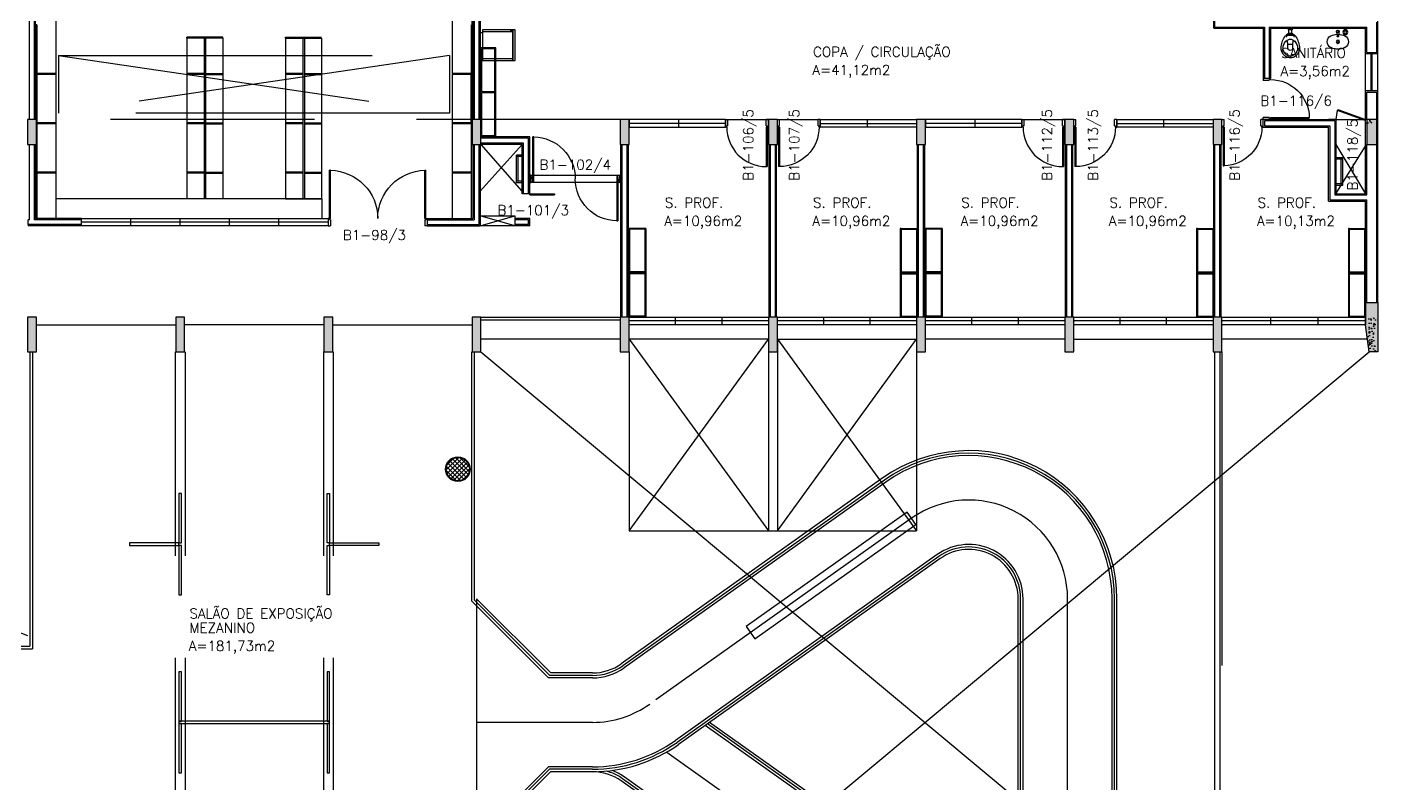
# Model space of a CAD drawing. Header units: inches. Extents: x -15 to 119, y -6 to 56.
# Drawn here: x 90.3 to 117.65, y 23.73 to 39.05 of the extents above; entities that cross this region are included whole.
import ezdxf

# ---------------------------------------------------------------- set-up
doc = ezdxf.new("R2010")
doc.units = ezdxf.units.IN
doc.header["$MEASUREMENT"] = 0
doc.header["$PDMODE"] = 1
doc.linetypes.add('HIDDEN', pattern=[9.525, 6.35, -3.175])
doc.layers.get('0').update_dxf_attribs({"linetype": 'CONTINUOUS'})
for name, color, linetype in [('ar-alv', 2, 'CONTINUOUS'), ('ar-armario180', 1, 'CONTINUOUS'), ('ar-armarioproj', 1, 'HIDDEN'), ('ar-ci', 1, 'CONTINUOUS'), ('ar-copa', 1, 'CONTINUOUS'), ('ar-corrimao', 2, 'CONTINUOUS'), ('ar-div', 2, 'CONTINUOUS'), ('ar-esc', 2, 'CONTINUOUS'), ('ar-esq', 2, 'CONTINUOUS'), ('ar-estc', 3, 'CONTINUOUS'), ('ar-porta', 1, 'CONTINUOUS'), ('ar-proj', 1, 'HIDDEN'), ('ar-reboco', 2, 'CONTINUOUS'), ('ar-xis', 1, 'CONTINUOUS'), ('armario piso-teto', 2, 'CONTINUOUS'), ('cal', 1, 'CONTINUOUS'), ('cong', 7, 'CONTINUOUS'), ('corrimao', 2, 'CONTINUOUS'), ('COZ1', 1, 'CONTINUOUS'), ('COZ2', 1, 'CONTINUOUS'), ('DET-PIVO', 2, 'CONTINUOUS'), ('ENDEREÇO', 2, 'CONTINUOUS'), ('esq-01', 3, 'CONTINUOUS'), ('esq-02', 2, 'CONTINUOUS'), ('estc-01', 3, 'CONTINUOUS'), ('h-estc', 8, 'CONTINUOUS'), ('lixeira', 1, 'CONTINUOUS'), ('proj', 1, 'HIDDEN'), ('PROJ-MARCO', 1, 'HIDDEN'), ('ptm', 2, 'CONTINUOUS'), ('ptm1', 1, 'CONTINUOUS'), ('shaft1', 2, 'CONTINUOUS'), ('shaft2', 1, 'CONTINUOUS'), ('WC1', 1, 'CONTINUOUS'), ('WC2', 1, 'CONTINUOUS'), ('WC3', 1, 'CONTINUOUS')]:
    doc.layers.add(name, color=color, linetype=linetype)
doc.styles.add('UNB-100', font='simplex.shx', dxfattribs={"height": 0.2})

# ---------------------------------------------------------------- blocks, each defined once
blk = doc.blocks.new('plr01-01p')
at = {"layer": 'h-estc'}
blk.add_hatch(color=256, dxfattribs=at).paths.add_polyline_path([(0.09, 0.075), (-0.09, 0.075), (-0.09, -0.625), (0.09, -0.625)])
at = {"layer": 'cong'}
blk.add_point((0, 0), dxfattribs=at)
at = {"layer": 'estc-01'}
blk.add_lwpolyline([(-0.09, 0.075), (-0.09, -0.625), (0.09, -0.625), (0.09, 0.075)], close=True, dxfattribs=at)
blk = doc.blocks.new('esq15-01p')
at = {"layer": 'cong'}
blk.add_point((0, 0), dxfattribs=at)
at = {"layer": 'esq-01', "color": 1}
for p, q in [((2.91, 0), (0.09, 0)), ((1.03, -0.075), (1.03, 0.075)), ((1.97, -0.075), (1.97, 0.075))]:
    blk.add_line(p, q, dxfattribs=at)
at = {"layer": 'esq-02'}
blk.add_lwpolyline([(2.91, -0.075), (0.09, -0.075), (0.09, 0.075), (2.91, 0.075)], close=True, dxfattribs=at)
blk = doc.blocks.new('plr02-01p')
at = {"layer": 'h-estc'}
blk.add_hatch(color=256, dxfattribs=at).paths.add_polyline_path([(0.09, 0.075), (-0.09, 0.075), (-0.09, -0.425), (0.09, -0.425)])
at = {"layer": 'estc-01'}
blk.add_lwpolyline([(-0.09, 0.075), (-0.09, -0.425), (0.09, -0.425), (0.09, 0.075)], close=True, dxfattribs=at)
blk = doc.blocks.new('pm-80-01p')
at = {"layer": 'cong'}
blk.add_point((0, 0), dxfattribs=at)
at = {"layer": 'ptm'}
for p, q in [((0.105, 0.075), (0.105, 0.875)), ((0.125, 0.875), (0.105, 0.875)), ((0.125, 0.075), (0.125, 0.875)), ((0.105, 0.075), (0.08, 0.075)), ((0.08, 0.075), (0.08, -0.075)), ((0.125, 0.075), (0.105, 0.075)), ((0.105, 0.075), (0.105, 0.05)), ((0.125, 0.05), (0.105, 0.05)), ((0.125, 0.05), (0.125, -0.075)), ((0.905, 0.05), (0.905, -0.075)), ((0.905, 0.05), (0.925, 0.05)), ((0.925, 0.075), (0.95, 0.075)), ((0.925, 0.075), (0.925, 0.05)), ((0.95, 0.075), (0.95, -0.075)), ((0.08, -0.075), (0.125, -0.075)), ((0.95, -0.075), (0.905, -0.075))]:
    blk.add_line(p, q, dxfattribs=at)
at = {"layer": 'ptm', "color": 1}
blk.add_arc((0.125, 0.075), 0.8, 360, 90, dxfattribs=at)
blk = doc.blocks.new('esq17-01p')
at = {"layer": 'cong'}
blk.add_point((-0.015, 0), dxfattribs=at)
at = {"layer": 'esq-01', "color": 1}
for p, q in [((2.025, 0), (0.075, 0)), ((1.075, 0.075), (1.075, -0.075))]:
    blk.add_line(p, q, dxfattribs=at)
at = {"layer": 'esq-01'}
blk.add_line((2.025, 0.075), (2.025, -0.075), dxfattribs=at)
at = {"layer": 'esq-02'}
blk.add_lwpolyline([(2.025, 0.075), (0.075, 0.075), (0.075, -0.075), (2.025, -0.075)], close=True, dxfattribs=at)
at = {"rotation": 180}
blk.add_blockref('pm-80-01p', (2.975, 0), dxfattribs=at)
blk = doc.blocks.new('plr01-03p')
at = {"layer": 'h-estc'}
blk.add_hatch(color=256, dxfattribs=at).paths.add_polyline_path([(-0.125, -0.475), (-0.125, -0.925), (0.125, -0.925), (0.125, 0.075), (-0.055, 0.075)])
h = blk.add_hatch(dxfattribs=at)
h.set_pattern_fill('AR-CONC', color=256, scale=0.001, style=0)
h.set_pattern_definition([(50, (0, 0), (0.182185, -0.01594), [0.01905, -0.20955]), (355, (0, 0), (-0.035243, 0.191057), [0.01524, -0.16764]), (100.45, (0.01518, -0.00133), (0.146943, 0.175117), [0.01619, -0.17809]), (46.184, (0, 0.0508), (0.27108, -0.04204), [0.028575, -0.314325]), (96.636, (0.0226, 0.0473), (0.2374, 0.24743), [0.024285, -0.267135]), (351.184, (0, 0.0508), (0.2374, 0.24743), [0.02286, -0.25146]), (21, (0.0254, 0.0381), (0.151615, -0.102266), [0.01905, -0.20955]), (326, (0.0254, 0.0381), (0.0618, 0.18419), [0.01524, -0.16764]), (71.45, (0.03803, 0.02958), (0.213416, 0.081923), [0.01619, -0.17809]), (37.5, (0, 0), (0.0030886, 0.084555), [0, -0.165608, 0, -0.17018, 0, -0.168275]), (7.5, (0, 0), (0.06682, 0.10018), [0, -0.097028, 0, -0.161798, 0, -0.064135]), (327.5, (-0.05664, 0), (0.1355906, -0.005729), [0, -0.0635, 0, -0.19812, 0, -0.26289]), (317.5, (-0.08204, 0), (0.14813, 0.025426), [0, -0.08255, 0, -0.131572, 0, -0.18669])])
h.paths.add_polyline_path([(0.075, 0), (-0.075, 0), (-0.075, -0.625), (0.075, -0.625)])
h.paths.add_polyline_path([(0.075, 0.075), (-0.075, 0.075), (-0.075, 0), (0.075, 0)])
at = {"layer": 'cong'}
blk.add_point((0, -0.55), dxfattribs=at)
blk.add_point((0, -0.55), dxfattribs=at)
at = {"layer": 'estc-01'}
blk.add_lwpolyline([(-0.125, -0.475), (-0.125, -0.925), (0.125, -0.925), (0.125, 0.075), (-0.055, 0.075), (-0.125, -0.475)], close=True, dxfattribs=at)
blk = doc.blocks.new('esq01b-01p')
at = {"layer": 'cong'}
blk.add_point((0, 0), dxfattribs=at)
at = {"layer": 'esq-01'}
for p, q in [((3, 0), (0.09, 0)), ((1.079, -0.075), (1.079, 0.075)), ((2.04, -0.075), (2.04, 0.075))]:
    blk.add_line(p, q, dxfattribs=at)
at = {"layer": 'esq-02'}
blk.add_lwpolyline([(3, -0.075), (0.09, -0.075), (0.09, 0.075), (3, 0.075)], close=True, dxfattribs=at)
blk = doc.blocks.new('plr02-02p')
at = {"layer": 'h-estc'}
h = blk.add_hatch(dxfattribs=at)
h.set_pattern_fill('AR-CONC', color=256, scale=0.001, style=0)
h.set_pattern_definition([(50, (0, 0), (0.18218, -0.01594), [0.01905, -0.20955]), (355, (0, 0), (-0.03524, 0.19106), [0.01524, -0.16764]), (100.45, (0.01518, -0.00133), (0.14694, 0.17512), [0.01619, -0.17809]), (46.18, (0, 0.0508), (0.27108, -0.04204), [0.02857, -0.31433]), (96.64, (0.0226, 0.0473), (0.2374, 0.24743), [0.02429, -0.26714]), (351.18, (0, 0.0508), (0.2374, 0.24743), [0.02286, -0.25146]), (21, (0.0254, 0.0381), (0.15161, -0.10227), [0.01905, -0.20955]), (326, (0.0254, 0.0381), (0.0618, 0.18419), [0.01524, -0.16764]), (71.45, (0.03803, 0.02958), (0.21342, 0.08192), [0.01619, -0.17809]), (37.5, (0, 0), (0.00309, 0.084555), [0, -0.165608, 0, -0.17018, 0, -0.168275]), (7.5, (0, 0), (0.06682, 0.10018), [0, -0.097028, 0, -0.161798, 0, -0.064135]), (327.5, (-0.05664, 0), (0.13559, -0.00573), [0, -0.0635, 0, -0.19812, 0, -0.26289]), (317.5, (-0.08204, 0), (0.14813, 0.02543), [0, -0.08255, 0, -0.131572, 0, -0.18669])])
h.paths.add_polyline_path([(-0.125, 0.075), (-0.125, 0), (0, 0), (0, 0.075)])
h = blk.add_hatch(color=256, dxfattribs=at)
h.paths.add_polyline_path([(0.1, 0), (-0.1, 0), (-0.1, -0.425), (0.1, -0.425)])
h.paths.add_polyline_path([(0, 0.075), (-0.1, 0.075), (-0.1, 0), (0, 0)])
h.paths.add_polyline_path([(0.1, 0.075), (0, 0.075), (0, 0), (0.1, 0)])
at = {"layer": 'estc-01'}
for p, q in [((-0.1, 0.075), (-0.1, -0.425)), ((0.1, -0.425), (0.1, 0.075))]:
    blk.add_line(p, q, dxfattribs=at)
for points in [[(0.1, 0.075), (-0.1, 0.075)], [(-0.1, -0.425), (0.1, -0.425)]]:
    blk.add_lwpolyline(points, dxfattribs=at)
blk = doc.blocks.new('rpm-2pav-02p')
at = {"layer": 'cal'}
for p, q in [((8.229, 4.948), (2.93, 1.184)), ((9.387, 3.315), (4.088, -0.447)), ((0.001, 2.501), (1.502, 1)), ((10.966, -2.5), (10.966, 2.5)), ((12.966, -2.5), (12.966, 2.5)), ((2.35, 1), (1.502, 1)), ((9.387, -3.315), (4.718, 0)), ((0.001, -2.498), (1.498, -1)), ((2.35, -1), (1.498, -1)), ((8.229, -4.946), (2.93, -1.183))]:
    blk.add_line(p, q, dxfattribs=at)
for centre, radius, start, end in [((9.964, 2.499), 3.001, 0.0143, 125.3307), ((9.966, 2.5), 1, 0, 125.377), ((2.348, 2.015), 1.015, 270.1346, 305.0224), ((2.348, 2.014), 3.014, 270.0418, 305.2556), ((2.348, -2.015), 1.015, 55.0354, 89.8648), ((9.966, -2.5), 3, 234.623, 0), ((9.966, -2.5), 1, 234.623, 0)]:
    blk.add_arc(centre, radius, start, end, dxfattribs=at)
at = {"layer": 'cong'}
blk.add_point((0, 0), dxfattribs=at)
blk.add_point((0, 0), dxfattribs=at)
at = {"layer": 'corrimao'}
for p, q in [((8.258, 4.905), (2.959, 1.143)), ((8.287, 4.865), (2.988, 1.102)), ((9.329, 3.397), (4.03, -0.365)), ((9.358, 3.356), (4.059, -0.406)), ((11.016, -2.5), (11.016, 2.5)), ((11.066, -2.5), (11.066, 2.5)), ((12.866, -2.5), (12.866, 2.5)), ((12.916, -2.5), (12.916, 2.5)), ((0, 2.431), (1.481, 0.95)), ((0, 2.36), (1.46, 0.9)), ((2.351, 0.9), (1.46, 0.9)), ((2.351, 0.95), (1.481, 0.95)), ((9.329, -3.397), (4.631, -0.061)), ((9.358, -3.356), (4.674, -0.031)), ((-0.001, -2.429), (1.478, -0.95)), ((0, -2.357), (1.457, -0.9)), ((2.35, -0.9), (1.457, -0.9)), ((2.35, -0.95), (1.478, -0.95)), ((8.258, -4.905), (2.958, -1.143)), ((8.287, -4.865), (2.987, -1.102))]:
    blk.add_line(p, q, dxfattribs=at)
for centre, radius, start, end in [((9.966, 2.5), 2.95, 0, 125.377), ((9.966, 2.5), 2.9, 0, 125.377), ((9.966, 2.5), 1.1, 0, 125.377), ((9.966, 2.5), 1.05, 0, 125.377), ((2.348, 2.015), 1.065, 270.16, 305.0392), ((2.348, 2.015), 1.115, 270.153, 305.0544), ((2.348, 2.014), 2.914, 270.0432, 305.2514), ((2.348, 2.014), 2.964, 270.0425, 305.2535), ((2.348, -2.015), 1.065, 55.0354, 74.8703), ((2.348, -2.015), 1.115, 55.0354, 69.095), ((9.966, -2.5), 2.95, 234.623, 0), ((9.966, -2.5), 2.9, 234.623, 0), ((9.966, -2.5), 1.1, 234.623, 0), ((9.966, -2.5), 1.05, 234.623, 0)]:
    blk.add_arc(centre, radius, start, end, dxfattribs=at)
at = {"layer": 'proj'}
for p, q in [((8.808, 4.131), (3.507, 0.369)), ((0.001, 2.501), (0.001, -2.498)), ((11.966, -2.5), (11.966, 2.5)), ((2.35, 0), (0, 0)), ((8.808, -4.131), (3.851, -0.611))]:
    blk.add_line(p, q, dxfattribs=at)
for points in [[(8.895, 4.008), (8.721, 4.253), (5.459, 1.937), (5.633, 1.693)], [(8.895, -4.008), (8.721, -4.253), (5.459, -1.937), (5.633, -1.693)]]:
    blk.add_lwpolyline(points, close=True, dxfattribs=at)
for centre, start, end in [((9.966, 2.5), 0, 125.377), ((2.35, 2), 270, 305.3575), ((9.966, -2.5), 234.623, 0)]:
    blk.add_arc(centre, 2, start, end, dxfattribs=at)
blk = doc.blocks.new('esq49b-01p')
at = {"layer": 'cong'}
blk.add_point((0, 0), dxfattribs=at)
at = {"layer": 'esq-01'}
for p, q in [((0, 0.01), (0.75, 0.01)), ((0, -0.01), (0.75, -0.01))]:
    blk.add_line(p, q, dxfattribs=at)
at = {"layer": 'esq-02'}
for p, q in [((0, -0.125), (0, 0.125)), ((0, 0.125), (0.75, 0.125)), ((0.75, -0.125), (0.75, 0.125)), ((0, -0.125), (0.75, -0.125))]:
    blk.add_line(p, q, dxfattribs=at)
blk = doc.blocks.new('esq09a-01p')
at = {"layer": 'cong'}
blk.add_point((0, 0), dxfattribs=at)
at = {"layer": 'esq-01'}
for p, q in [((1.015, 0.075), (1.015, -0.075)), ((6.015, 0), (1.015, 0)), ((2.015, 0.075), (2.015, -0.075)), ((3.015, 0.075), (3.015, -0.075)), ((4.015, 0.075), (4.015, -0.075)), ((5.015, 0.075), (5.015, -0.075)), ((5.015, 0.075), (5.015, -0.075))]:
    blk.add_line(p, q, dxfattribs=at)
at = {"layer": 'esq-02'}
for points in [[(6.015, 0.075), (1.015, 0.075)], [(1.015, -0.075), (6.015, -0.075)]]:
    blk.add_lwpolyline(points, dxfattribs=at)
at = {"layer": 'ptm'}
for p, q in [((6.015, -0.075), (6.015, 0.075)), ((6.015, 0.075), (6.06, 0.075)), ((6.06, -0.05), (6.06, 0.075)), ((7.97, -0.05), (7.97, 0.075)), ((8.015, 0.075), (7.97, 0.075)), ((8.015, -0.075), (8.015, 0.075)), ((6.04, -0.075), (6.015, -0.075)), ((6.04, -0.075), (6.04, -0.05)), ((6.06, -0.05), (6.04, -0.05)), ((6.04, -0.075), (6.04, -1.05)), ((6.06, -0.075), (6.04, -0.075)), ((6.06, -0.075), (6.06, -1.05)), ((7.97, -0.05), (7.99, -0.05)), ((7.97, -0.075), (7.97, -1.05)), ((7.97, -0.075), (7.99, -0.075)), ((7.99, -0.075), (7.99, -0.05)), ((7.99, -0.075), (7.99, -1.05)), ((7.99, -0.075), (8.015, -0.075)), ((6.06, -1.05), (6.04, -1.05)), ((7.97, -1.05), (7.99, -1.05))]:
    blk.add_line(p, q, dxfattribs=at)
at = {"layer": 'ptm', "color": 1}
for centre, start, end in [((6.04, -0.075), 271.1754, 360), ((7.99, -0.075), 180, 268.8246)]:
    blk.add_arc(centre, 0.975, start, end, dxfattribs=at)
blk = doc.blocks.new('GLDR-01P')
at = {"layer": 'COZ1', "color": 2}
for p, q in [((310, -65), (-310, -65)), ((-310, -65), (-310, -725)), ((310, -725), (310, -65)), ((-310, -725), (310, -725))]:
    blk.add_line(p, q, dxfattribs=at)
at = {"layer": 'COZ2', "color": 2}
for p, q in [((-270, -65), (-270, -680)), ((-250, -40), (-250, -65)), ((230, -20), (-230, -20)), ((250, -65), (250, -40)), ((270, -680), (270, -65)), ((-310, -680), (310, -680)), ((-310, -685), (310, -685)), ((270, -640), (310, -640))]:
    blk.add_line(p, q, dxfattribs=at)
blk.add_circle((290, -660), 9.23, dxfattribs=at)
for centre, start, end in [((-230, -40), 90, 180), ((230, -40), 0, 90)]:
    blk.add_arc(centre, 20, start, end, dxfattribs=at)
blk = doc.blocks.new('mob-ar4')
at = {"layer": 'armario piso-teto'}
for p, q in [((-0.47, 0.3), (0.43, 0.3)), ((-0.47, 0.28), (-0.47, 0.3)), ((-0.47, 0.3), (-0.47, 0.28)), ((-0.47, 0.28), (-0.47, -0.05)), ((-0.45, 0.28), (-0.47, 0.28)), ((-0.46, 0.28), (0.41, 0.28)), ((-0.45, 0.28), (-0.45, -0.03)), ((-0.02, 0.3), (-0.02, 0.28)), ((0.41, 0.28), (0.41, -0.03)), ((0.41, 0.28), (0.43, 0.28)), ((0.43, 0.3), (0.43, 0.28)), ((0.43, 0.28), (0.43, -0.05)), ((-0.47, -0.05), (0.43, -0.05)), ((-0.45, -0.03), (0.41, -0.03))]:
    blk.add_line(p, q, dxfattribs=at)
at = {"layer": 'cong'}
blk.add_point((0, -0.05), dxfattribs=at)
blk = doc.blocks.new('BACI-01P')
at = {"layer": 'WC1'}
for p, q in [((0.114, 0.03), (0.114, -0.03)), ((0.119, 0.03), (0.114, 0.03)), ((0.119, 0.03), (0.119, 0.062)), ((0.146, 0.086), (0.146, 0.089)), ((0.119, -0.03), (0.114, -0.03)), ((0.119, -0.03), (0.119, -0.062)), ((0.146, -0.086), (0.146, -0.089))]:
    blk.add_line(p, q, dxfattribs=at)
for centre, radius, start, end in [((0.128, 0.062), 0.00909, 126.1604, 180), ((0.404, -0.315), 0.477, 122.7818, 126.1604), ((0.155, 0.089), 0.00909, 126.3358, 180), ((0.436, -0.294), 0.484, 97.6805, 126.3454), ((0.4, -0.02), 0.208, 36.8881, 97.6805), ((0.427, 0), 0.174, 320.4767, 36.8881), ((0.128, -0.062), 0.00909, 180, 233.8396), ((0.404, 0.315), 0.477, 233.8396, 237.2182), ((0.155, -0.089), 0.00909, 180, 238.9825), ((0.436, 0.294), 0.484, 233.7577, 262.3195), ((0.4, 0.021), 0.208, 262.3195, 320.8979)]:
    blk.add_arc(centre, radius, start, end, dxfattribs=at)
at = {"layer": 'WC2'}
for p, q in [((0, 0.04), (0.023, 0.04)), ((0.025, 0.035), (0.025, 0.038)), ((0.025, -0.035), (0.025, 0.035)), ((0.025, 0.035), (0.028, 0.035)), ((0.03, -0.033), (0.03, 0.033)), ((0.1, 0.03), (0.03, 0.03)), ((0.1, 0.03), (0.1, -0.03)), ((0.146, -0.086), (0.146, 0.086)), ((0, -0.04), (0.023, -0.04)), ((0.025, -0.038), (0.025, -0.035)), ((0.025, -0.035), (0.028, -0.035)), ((0.1, -0.03), (0.03, -0.03))]:
    blk.add_line(p, q, dxfattribs=at)
for centre, radius, start, end in [((0.023, 0.038), 0.002, 0, 90), ((0.028, 0.033), 0.002, 0, 90), ((0.107, 0.03), 0.00697, 0, 180), ((0.334, 0), 0.112, 147.3201, 180), ((0.334, 0), 0.112, 180, 212.6799), ((0.397, -0.04), 0.187, 54.2515, 147.3201), ((0.413, -0.018), 0.159, 41.3299, 54.2515), ((0.433, 0), 0.132, 0, 41.3299), ((0.433, 0), 0.132, 318.6701, 0), ((0.023, -0.038), 0.002, 270, 0), ((0.028, -0.033), 0.002, 270, 0), ((0.107, -0.03), 0.00697, 180, 0), ((0.397, 0.04), 0.187, 212.6799, 305.7485), ((0.413, 0.018), 0.159, 305.7485, 318.6701)]:
    blk.add_arc(centre, radius, start, end, dxfattribs=at)
at = {"layer": 'WC3'}
for p, q in [((0.146, 0.05), (0.119, 0.05)), ((0.146, 0.03), (0.119, 0.03)), ((0.261, 0.056), (0.259, 0.059)), ((0.323, 0.049), (0.261, 0.056)), ((0.323, 0.049), (0.323, -0.049)), ((0.401, 0.049), (0.323, 0.049)), ((0.146, -0.03), (0.119, -0.03)), ((0.146, -0.05), (0.119, -0.05)), ((0.261, -0.056), (0.259, -0.059)), ((0.323, -0.049), (0.261, -0.056)), ((0.401, -0.049), (0.323, -0.049))]:
    blk.add_line(p, q, dxfattribs=at)
for centre in [(0.164, 0.075), (0.164, -0.075)]:
    blk.add_circle(centre, 0.00682, dxfattribs=at)
blk.add_arc((0.401, 0), 0.0486, 270, 90, dxfattribs=at)
blk = doc.blocks.new('CUBA-01P')
at = {"layer": 'WC1'}
blk.add_circle((-0.15, -0.08), 0.05, dxfattribs=at)
for centre, radius, start, end in [((-0.083, -0.273), 0.134, 116.4054, 243.5946), ((0, -0.44), 0.32, 92.8226, 116.4054), ((0, -0.44), 0.32, 63.5946, 87.2424), ((0.083, -0.273), 0.134, 296.4054, 63.5946), ((0, -0.106), 0.32, 243.5946, 296.4054)]:
    blk.add_arc(centre, radius, start, end, dxfattribs=at)
at = {"layer": 'WC2'}
for p, q in [((-0.155, 0), (-0.155, -0.03)), ((-0.145, 0), (-0.145, -0.03)), ((-0.02, -0.068), (-0.012, -0.165)), ((0.02, -0.068), (0.012, -0.165))]:
    blk.add_line(p, q, dxfattribs=at)
for centre, radius in [((-0.15, -0.08), 0.03), ((0, -0.273), 0.033), ((0, -0.273), 0.0212), ((0, -0.068), 0.02)]:
    blk.add_circle(centre, radius, dxfattribs=at)
for centre, radius, start, end in [((0, -0.068), 0.03, 306.4013, 232.6706), ((0, -0.165), 0.012, 180, 10.1205)]:
    blk.add_arc(centre, radius, start, end, dxfattribs=at)
blk = doc.blocks.new('pm-dp90-01p')
at = {"layer": 'cong'}
blk.add_point((0, 0), dxfattribs=at)
at = {"layer": 'DET-PIVO'}
for centre in [(-0.85, 0), (0.85, 0)]:
    blk.add_circle(centre, 0.005, dxfattribs=at)
at = {"layer": 'PROJ-MARCO', "linetype": 'Continuous'}
for p, q in [((0.9, 0.075), (-0.9, 0.075)), ((-0.9, -0.075), (0.9, -0.075))]:
    blk.add_line(p, q, dxfattribs=at)
at = {"layer": 'ptm'}
for p, q in [((0.84, -0.05), (0.84, 0.85)), ((0.84, 0.85), (0.86, 0.85)), ((0.86, -0.05), (0.86, 0.85)), ((-0.925, -0.075), (-0.925, 0.075)), ((-0.925, 0.075), (-0.9, 0.075)), ((-0.9, -0.075), (-0.9, 0.075)), ((-0.86, 0.05), (-0.86, -0.85)), ((-0.84, 0.05), (-0.86, 0.05)), ((-0.84, 0.05), (-0.84, -0.85)), ((0.88, 0.03), (0.9, 0.03)), ((0.88, 0.01), (0.88, 0.03)), ((0.88, 0.01), (0.9, 0.01)), ((0.9, 0.075), (0.925, 0.075)), ((0.9, 0.075), (0.9, -0.075)), ((0.925, 0.075), (0.925, -0.075)), ((-0.9, -0.075), (-0.925, -0.075)), ((-0.88, -0.01), (-0.9, -0.01)), ((-0.88, -0.03), (-0.9, -0.03)), ((-0.88, -0.01), (-0.88, -0.03)), ((0.84, -0.05), (0.86, -0.05)), ((0.925, -0.075), (0.9, -0.075)), ((-0.84, -0.85), (-0.86, -0.85))]:
    blk.add_line(p, q, dxfattribs=at)
at = {"layer": 'ptm', "color": 1}
for centre, start, end in [((0.85, 0), 90.6743, 180), ((-0.85, 0), 270.6743, 0)]:
    blk.add_arc(centre, 0.85, start, end, dxfattribs=at)
blk = doc.blocks.new('pm-80-03p')
at = {"layer": 'cong'}
blk.add_point((0, 0), dxfattribs=at)
at = {"layer": 'ptm'}
for p, q in [((0.105, 0.86), (0.125, 0.86)), ((0.105, 0.075), (0.105, 0.86)), ((0.125, 0.075), (0.125, 0.86)), ((0.105, 0.075), (0.08, 0.075)), ((0.08, 0.075), (0.08, -0.075)), ((0.125, 0.075), (0.105, 0.075)), ((0.105, 0.075), (0.105, 0.05)), ((0.125, 0.05), (0.105, 0.05)), ((0.125, 0.05), (0.125, -0.075)), ((0.87, 0.05), (0.87, -0.075)), ((0.87, 0.05), (0.89, 0.05)), ((0.89, 0.075), (0.915, 0.075)), ((0.89, 0.075), (0.89, 0.05)), ((0.915, 0.075), (0.915, -0.075)), ((0.08, -0.075), (0.125, -0.075)), ((0.915, -0.075), (0.87, -0.075))]:
    blk.add_line(p, q, dxfattribs=at)
at = {"layer": 'ptm1'}
blk.add_arc((0.105, 0.075), 0.785, 0, 88.5401, dxfattribs=at)
blk = doc.blocks.new('mob-ar2')
at = {"layer": 'ar-armarioproj'}
for p, q in [((-0.9025, 0.3), (-0.9025, 0)), ((-0.0025, 0.3), (-0.9025, 0.3)), ((-0.8825, 0.28), (-0.9025, 0.28)), ((-0.01, 0.28), (-0.8925, 0.28)), ((-0.8825, 0.28), (-0.8825, 0.02)), ((-0.4525, 0.28), (-0.4525, 0.3)), ((-0.01, 0.28), (-0.01, 0.02)), ((-0.01, 0.28), (0.01, 0.28)), ((-0.0025, 0.28), (-0.0025, 0.3)), ((0.9025, 0.3), (0.0025, 0.3)), ((0.0025, 0.28), (0.0025, 0.3)), ((0.01, 0.28), (0.01, 0.02)), ((0.8925, 0.28), (0.01, 0.28)), ((0.4525, 0.28), (0.4525, 0.3)), ((0.8825, 0.28), (0.8825, 0.02)), ((0.8825, 0.28), (0.9025, 0.28)), ((0.9025, 0.28), (0.9025, 0.3)), ((0.9025, 0.28), (0.9025, 0)), ((-0.01, 0.02), (-0.8825, 0.02)), ((0.01, 0), (-0.01, 0)), ((0.8825, 0.02), (0.01, 0.02)), ((-0.01, 0), (-0.9025, 0)), ((0.8825, 0), (0.01, 0)), ((0.9025, 0), (0.8825, 0))]:
    blk.add_line(p, q, dxfattribs=at)
at = {"layer": 'cong'}
blk.add_point((0, 0), dxfattribs=at)

msp = doc.modelspace()

# ---------------------------------------------------------------- hatches: boundary and pattern name
at = {"layer": 'lixeira'}
h = msp.add_hatch(dxfattribs=at)
h.set_pattern_fill('ANSI37', color=8, scale=0.02, style=0)
h.set_pattern_definition([(45, (74.67, 1.745), (-0.04490128, 0.04490128), []), (135, (74.67, 1.745), (-0.04490128, -0.04490128), [])])
h.paths.add_polyline_path([(99.022, 29.865), (99.022, 30.335, -0.414214), (99.257, 30.1, -0.414214)])
h.paths.add_polyline_path([(99.022, 29.865, -0.414214), (98.787, 30.1, -0.414214), (99.022, 30.335)])

# ---------------------------------------------------------------- linework, layer by layer
at = {"layer": 'ar-alv'}
for p, q in [((90.35, 37.175), (90.35, 47.025)), ((90.45, 37.175), (90.45, 47.025)), ((99.35, 47.025), (99.35, 37.175)), ((99.45, 47.025), (99.45, 37.175)), ((114.35, 39.05), (114.35, 43.15)), ((117.625, 38.533), (117.625, 39.15)), ((114.35, 39.05), (115.35, 39.05)), ((115.35, 39.05), (115.35, 38.01)), ((115.45, 39.05), (115.45, 38.01)), ((115.45, 39.05), (117.425, 39.05)), ((117.425, 38.533), (117.425, 39.05)), ((117.425, 38.533), (117.625, 38.533)), ((117.425, 37.175), (117.425, 37.733)), ((117.425, 37.733), (117.625, 37.733)), ((117.625, 33.475), (117.625, 37.733)), ((116.775, 37.15), (115.35, 37.15)), ((115.35, 37.15), (115.35, 37.05)), ((115.35, 37.05), (116.675, 37.05)), ((116.675, 37.05), (116.675, 35.55)), ((116.775, 37.15), (116.775, 35.65)), ((90.35, 35.15), (90.35, 36.675)), ((90.45, 35.15), (90.45, 36.675)), ((99.35, 36.675), (99.35, 35.15)), ((99.45, 36.675), (99.45, 35.05)), ((100.452, 36.8), (99.492, 36.8)), ((100.352, 36.7), (99.492, 36.7)), ((100.352, 35.675), (100.352, 36.7)), ((100.452, 35.675), (100.452, 36.8)), ((102.35, 33.175), (102.35, 36.675)), ((102.45, 33.175), (102.45, 36.675)), ((105.35, 33.175), (105.35, 36.675)), ((105.45, 33.175), (105.45, 36.675)), ((108.35, 33.175), (108.35, 36.675)), ((108.45, 33.175), (108.45, 36.675)), ((111.35, 33.175), (111.35, 36.675)), ((111.45, 33.175), (111.45, 36.675)), ((114.35, 33.175), (114.35, 36.675)), ((114.45, 33.175), (114.45, 36.675)), ((117.425, 35.65), (117.425, 36.675)), ((116.775, 35.65), (117.425, 35.65)), ((116.675, 35.55), (117.425, 35.55)), ((117.425, 33.475), (117.425, 35.55)), ((90.325, 35.05), (90.325, 35.15)), ((90.35, 35.15), (90.325, 35.15)), ((90.45, 35.05), (90.325, 35.05)), ((91.4, 35.05), (90.325, 35.05)), ((91.4, 35.15), (90.45, 35.15)), ((98.4, 35.15), (99.35, 35.15)), ((98.4, 35.05), (99.45, 35.05)), ((100.452, 35.15), (100.177, 35.15)), ((100.452, 35.05), (100.177, 35.05)), ((100.452, 35.05), (100.452, 35.15)), ((117.4, 33.475), (117.65, 33.475))]:
    msp.add_line(p, q, dxfattribs=at)
at = {"layer": 'ar-armario180'}
for p, q in [((90.89, 35.175), (90.89, 41.651)), ((98.91, 41.651), (98.91, 35.175)), ((99.31, 37.175), (99.31, 41.651)), ((90.49, 35.175), (90.49, 39.107)), ((90.505, 38.11), (90.505, 39.092)), ((93.535, 38.825), (93.535, 38.845)), ((94.265, 38.845), (93.535, 38.845)), ((94.265, 38.825), (94.265, 38.845)), ((95.535, 38.825), (95.535, 38.845)), ((95.535, 38.845), (96.265, 38.845)), ((99.295, 39.092), (99.295, 38.107)), ((93.535, 38.825), (93.535, 35.575)), ((93.535, 38.825), (93.535, 35.575)), ((94.265, 38.825), (93.535, 38.825)), ((93.885, 38.825), (93.535, 38.825)), ((93.885, 38.825), (93.885, 35.575)), ((93.915, 38.825), (93.915, 35.575)), ((94.265, 38.825), (94.265, 35.575)), ((95.535, 38.825), (95.535, 35.575)), ((95.535, 38.825), (96.265, 38.825)), ((95.885, 38.825), (95.885, 35.575)), ((95.915, 38.825), (95.915, 35.575)), ((96.265, 38.825), (96.265, 35.575)), ((90.89, 38.11), (90.49, 38.11)), ((90.89, 38.09), (90.49, 38.09)), ((90.505, 37.11), (90.505, 38.09)), ((93.885, 38.11), (93.535, 38.11)), ((93.885, 38.09), (93.535, 38.09)), ((93.915, 38.11), (94.265, 38.11)), ((93.915, 38.09), (94.265, 38.09)), ((95.885, 38.11), (95.535, 38.11)), ((95.885, 38.09), (95.535, 38.09)), ((95.915, 38.11), (96.265, 38.11)), ((95.915, 38.09), (96.265, 38.09)), ((99.31, 38.11), (98.91, 38.11)), ((99.31, 38.09), (98.91, 38.09)), ((99.295, 37.107), (99.295, 38.092)), ((90.89, 37.11), (90.49, 37.11)), ((90.89, 37.09), (90.49, 37.09)), ((90.505, 36.11), (90.505, 37.09)), ((93.885, 37.11), (93.535, 37.11)), ((93.885, 37.09), (93.535, 37.09)), ((93.915, 37.11), (94.265, 37.11)), ((93.915, 37.09), (94.265, 37.09)), ((95.885, 37.11), (95.535, 37.11)), ((95.885, 37.09), (95.535, 37.09)), ((95.915, 37.11), (96.265, 37.11)), ((95.915, 37.09), (96.265, 37.09)), ((99.31, 37.11), (98.91, 37.11)), ((99.31, 37.09), (98.91, 37.09)), ((99.295, 37.092), (99.295, 36.1)), ((90.89, 36.11), (90.49, 36.11)), ((93.885, 36.11), (93.535, 36.11)), ((93.915, 36.11), (94.265, 36.11)), ((95.885, 36.11), (95.535, 36.11)), ((95.915, 36.11), (96.265, 36.11)), ((99.295, 36.11), (98.91, 36.11)), ((90.89, 36.09), (90.49, 36.09)), ((90.505, 35.175), (90.505, 36.09)), ((93.885, 36.09), (93.535, 36.09)), ((93.915, 36.09), (94.265, 36.09)), ((95.885, 36.09), (95.535, 36.09)), ((95.915, 36.09), (96.265, 36.09)), ((99.295, 36.09), (98.91, 36.09)), ((99.295, 36.1), (99.295, 35.175)), ((96.275, 35.575), (90.89, 35.575)), ((95.535, 35.575), (96.265, 35.575)), ((96.275, 35.175), (96.275, 35.575))]:
    msp.add_line(p, q, dxfattribs=at)
at = {"layer": 'ar-ci'}
for p, q in [((100.177, 35.025), (99.477, 35.225)), ((99.477, 35.025), (100.177, 35.225))]:
    msp.add_line(p, q, dxfattribs=at)
msp.add_lwpolyline([(99.477, 35.225), (100.177, 35.225), (100.177, 35.025), (99.477, 35.025)], close=True, dxfattribs=at)
at = {"layer": 'ar-corrimao'}
for p, q in [((99.49, 33.175), (102.31, 33.175)), ((99.49, 33.125), (102.31, 33.125)), ((90.36, 32.475), (90.36, 26.515)), ((90.41, 32.475), (90.41, 26.465)), ((99.3, 32.478), (99.3, 27.435)), ((99.35, 32.478), (99.35, 27.456)), ((99.4, 27.335), (99.3, 27.435)), ((99.4, 27.406), (99.35, 27.456)), ((73.015, 26.465), (90.41, 26.465)), ((73.065, 26.515), (90.36, 26.515))]:
    msp.add_line(p, q, dxfattribs=at)
at = {"layer": 'ar-div'}
for points in [[(93.375, 28.608), (93.425, 28.608), (93.425, 29.608), (93.375, 29.608)], [(96.425, 28.608), (96.375, 28.608), (96.375, 29.608), (96.425, 29.608)], [(92.375, 28.558), (93.375, 28.558), (93.375, 28.608), (92.375, 28.608)], [(93.425, 28.558), (93.375, 28.558), (93.375, 27.558), (93.425, 27.558)], [(96.375, 28.558), (96.425, 28.558), (96.425, 27.558), (96.375, 27.558)], [(97.425, 28.558), (96.425, 28.558), (96.425, 28.608), (97.425, 28.608)], [(93.375, 26), (93.375, 25), (93.425, 25), (93.425, 26)], [(96.375, 26), (96.375, 25), (96.425, 25), (96.425, 26)], [(96.425, 24.95), (96.425, 25), (93.375, 25), (93.375, 24.95)], [(93.425, 23.95), (93.425, 24.95), (93.375, 24.95), (93.375, 23.95)], [(96.425, 23.95), (96.425, 24.95), (96.375, 24.95), (96.375, 23.95)]]:
    msp.add_lwpolyline(points, close=True, dxfattribs=at)
at = {"layer": 'ar-esc'}
for p, q in [((100.21, 35.899), (100.21, 36.459)), ((100.34, 36.459), (100.21, 36.459)), ((100.34, 36.429), (100.21, 36.429)), ((100.24, 35.929), (100.24, 36.429)), ((116.807, 36.412), (116.937, 36.412)), ((116.807, 36.382), (116.937, 36.382)), ((116.907, 35.882), (116.907, 36.382)), ((116.937, 35.852), (116.937, 36.412)), ((100.34, 35.929), (100.21, 35.929)), ((100.34, 35.899), (100.21, 35.899)), ((116.807, 35.882), (116.937, 35.882)), ((116.807, 35.852), (116.937, 35.852))]:
    msp.add_line(p, q, dxfattribs=at)
at = {"layer": 'ar-esq'}
for p, q in [((114.345, 17.475), (114.345, 32.475)), ((114.455, 17.475), (114.455, 32.475))]:
    msp.add_line(p, q, dxfattribs=at)
at = {"layer": 'ar-proj'}
for p, q in [((90.935, 38.475), (98.85, 38.475)), ((90.935, 38.475), (90.935, 37.309)), ((98.85, 38.475), (90.935, 37.309)), ((90.935, 38.475), (98.85, 37.309)), ((98.85, 38.475), (98.85, 37.309)), ((98.85, 37.309), (90.935, 37.309)), ((104.475, 37.175), (105.31, 37.175)), ((105.49, 37.175), (106.325, 37.175)), ((110.475, 37.175), (111.31, 37.175)), ((102.31, 32.732), (99.49, 32.732)), ((105.31, 32.732), (102.49, 32.732)), ((105.31, 32.732), (105.31, 28.855)), ((105.49, 32.732), (108.31, 32.732)), ((105.49, 32.732), (105.49, 28.855)), ((111.31, 32.732), (108.49, 32.732)), ((111.49, 32.732), (114.31, 32.732)), ((117.437, 32.732), (114.49, 32.732)), ((102.49, 32.475), (102.49, 28.855)), ((108.31, 32.475), (108.31, 28.855)), ((114.49, 32.475), (114.49, 17.475)), ((102.49, 28.855), (108.31, 28.855))]:
    msp.add_line(p, q, dxfattribs=at)
at = {"layer": 'ar-proj', "ltscale": 0.65}
for p, q in [((102.31, 37.175), (87.29, 37.175)), ((90.49, 33.025), (93.31, 33.025)), ((96.325, 33.025), (93.49, 33.025)), ((96.475, 33.025), (99.325, 33.025)), ((93.3, 32.475), (93.3, 16.925)), ((93.5, 32.475), (93.5, 17.475)), ((96.3, 32.475), (96.3, 16.925)), ((96.5, 32.475), (96.5, 17.475))]:
    msp.add_line(p, q, dxfattribs=at)
at = {"layer": 'ar-reboco'}
for p, q in [((90.475, 37.175), (90.475, 47.025)), ((99.325, 47.025), (99.325, 37.175)), ((99.475, 47.025), (99.475, 37.175)), ((114.325, 39.025), (114.325, 43.175)), ((117.65, 33.475), (117.65, 39.175)), ((114.325, 39.025), (115.325, 39.025)), ((115.325, 39.025), (115.325, 38.01)), ((115.475, 39.025), (115.475, 38.01)), ((115.475, 39.025), (117.4, 39.025)), ((117.4, 35.675), (117.4, 39.025)), ((115.325, 37.025), (116.65, 37.025)), ((115.475, 37.175), (117.4, 37.175)), ((116.8, 37.175), (116.65, 37.175)), ((116.65, 35.525), (116.65, 37.025)), ((116.8, 37.175), (116.8, 35.675)), ((90.475, 35.175), (90.475, 36.675)), ((99.325, 36.675), (99.325, 35.175)), ((99.475, 36.675), (99.475, 35.025)), ((100.477, 36.825), (99.492, 36.825)), ((100.327, 36.675), (99.492, 36.675)), ((100.327, 35.675), (100.327, 36.675)), ((100.477, 35.655), (100.477, 36.825)), ((102.325, 33.175), (102.325, 36.675)), ((102.475, 33.175), (102.475, 36.675)), ((105.325, 33.175), (105.325, 36.675)), ((105.475, 33.175), (105.475, 36.675)), ((108.325, 33.175), (108.325, 36.675)), ((108.475, 33.175), (108.475, 36.675)), ((111.325, 33.175), (111.325, 36.675)), ((111.475, 33.175), (111.475, 36.675)), ((114.325, 33.175), (114.325, 36.675)), ((114.475, 33.175), (114.475, 36.675)), ((100.477, 35.675), (100.327, 35.675)), ((100.477, 35.675), (100.327, 35.675)), ((100.477, 35.675), (100.327, 35.675)), ((116.8, 35.675), (117.4, 35.675)), ((116.65, 35.525), (117.4, 35.525)), ((117.4, 33.475), (117.4, 35.525)), ((117.4, 33.475), (117.4, 35.525)), ((90.325, 35.05), (90.325, 35.025)), ((91.4, 35.025), (90.325, 35.025)), ((91.4, 35.175), (90.475, 35.175)), ((98.4, 35.175), (99.325, 35.175)), ((98.4, 35.025), (99.475, 35.025)), ((100.477, 35.175), (100.177, 35.175)), ((100.177, 35.175), (100.177, 35.025)), ((100.477, 35.025), (100.177, 35.025)), ((100.477, 35.025), (100.477, 35.175))]:
    msp.add_line(p, q, dxfattribs=at)
at = {"layer": 'ar-xis'}
for p, q in [((100.327, 36.675), (99.477, 35.725)), ((100.323, 35.725), (99.492, 36.675)), ((116.8, 35.675), (117.415, 36.675)), ((116.8, 36.675), (117.4, 35.675)), ((75.29, 32.475), (90.31, 26.735)), ((99.49, 32.475), (117.47, 17.475)), ((99.49, 17.475), (117.47, 32.475))]:
    msp.add_line(p, q, dxfattribs=at)
at = {"layer": 'cong'}
msp.add_point((116.49, 37.101), dxfattribs=at)
at = {"layer": 'lixeira'}
for radius in [0.25, 0.235]:
    msp.add_circle((99.022, 30.1), radius, dxfattribs=at)
at = {"layer": 'proj'}
for p, q in [((102.49, 28.855), (105.31, 32.732)), ((102.49, 32.732), (105.31, 28.855)), ((105.49, 28.855), (108.31, 32.732)), ((105.49, 32.732), (108.31, 28.855))]:
    msp.add_line(p, q, dxfattribs=at)
at = {"layer": 'ptm'}
for p, q in [((100.477, 35.675), (100.977, 35.675)), ((100.477, 35.675), (100.477, 35.655)), ((100.477, 35.655), (100.977, 35.655)), ((100.977, 35.675), (100.977, 35.655))]:
    msp.add_line(p, q, dxfattribs=at)
at = {"layer": 'shaft1'}
msp.add_lwpolyline([(116.838, 37.381), (117.4, 37.175), (117.392, 37.157), (116.83, 37.362)], close=True, dxfattribs=at)
at = {"layer": 'shaft2'}
msp.add_arc((117.4, 37.175), 0.6, 161.8051, 180, dxfattribs=at)

# ---------------------------------------------------------------- block references
at = {"xscale": -1, "rotation": 90}
msp.add_blockref('BACI-01P', (115.875, 39.025), dxfattribs=at)
at = {"xscale": -1}
msp.add_blockref('CUBA-01P', (116.838, 39.025), dxfattribs=at)
at = {"rotation": 90}
msp.add_blockref('esq49b-01p', (117.525, 37.758), dxfattribs=at)
msp.add_blockref('rpm-2pav-02p', (99.4, 24.975))
at = {"layer": 'ar-alv', "xscale": -1}
for name, p, rotation in [('pm-80-03p', (115.4, 37.095), 270), ('pm-80-03p', (114.41, 37.1), 180), ('plr01-03p', (117.525, 32.55), 180)]:
    msp.add_blockref(name, p, dxfattribs=dict(at, rotation=rotation))
at = {"layer": 'ar-alv'}
for name, p in [('plr02-02p', (117.525, 37.1)), ('esq01b-01p', (114.4, 33.1))]:
    msp.add_blockref(name, p, dxfattribs=at)
at = {"layer": 'ar-armario180', "rotation": 269.9999999999999}
for p in [(102.525, 34.505), (108.525, 34.505), (102.525, 33.605), (108.525, 33.605)]:
    msp.add_blockref('mob-ar4', p, dxfattribs=at)
at = {"layer": 'ar-armario180', "xscale": -1, "rotation": 90.00000000000007}
for p in [(108.275, 34.505), (114.275, 34.505), (117.35, 34.505), (108.275, 33.605), (114.275, 33.605), (117.35, 33.605)]:
    msp.add_blockref('mob-ar4', p, dxfattribs=at)
at = {"layer": 'ar-armarioproj', "rotation": 270}
msp.add_blockref('mob-ar2', (99.49, 37.727), dxfattribs=at)
at = {"layer": 'ar-copa', "xscale": 0.001000000000004775, "yscale": 0.001000000000004775, "zscale": 0.001000000000004775, "rotation": 90}
msp.add_blockref('GLDR-01P', (99.455, 38.683), dxfattribs=at)
at = {"layer": 'ar-esq'}
for name, p in [('esq17-01p', (102.415, 37.1)), ('esq17-01p', (108.415, 37.1)), ('esq15-01p', (102.4, 33.1)), ('esq15-01p', (105.4, 33.1)), ('esq15-01p', (108.4, 33.1)), ('esq15-01p', (111.4, 33.1))]:
    msp.add_blockref(name, p, dxfattribs=at)
at = {"layer": 'ar-esq', "xscale": -1}
for p in [(108.385, 37.1), (114.385, 37.1)]:
    msp.add_blockref('esq17-01p', p, dxfattribs=at)
at = {"layer": 'ar-esq', "xscale": -1, "rotation": 180}
msp.add_blockref('esq09a-01p', (90.385, 35.1), dxfattribs=at)
at = {"layer": 'ar-estc'}
for name, p in [('plr02-01p', (90.4, 37.1)), ('plr02-01p', (99.4, 37.1)), ('plr02-01p', (102.4, 37.1)), ('plr02-01p', (105.4, 37.1)), ('plr02-01p', (108.4, 37.1)), ('plr02-01p', (111.4, 37.1)), ('plr02-01p', (114.4, 37.1)), ('plr01-01p', (90.4, 33.1)), ('plr01-01p', (90.4, 33.1)), ('plr01-01p', (93.4, 33.1)), ('plr01-01p', (96.4, 33.1)), ('plr01-01p', (99.4, 33.1)), ('plr01-01p', (102.4, 33.1)), ('plr01-01p', (105.4, 33.1)), ('plr01-01p', (108.4, 33.1)), ('plr01-01p', (111.4, 33.1)), ('plr01-01p', (114.4, 33.1))]:
    msp.add_blockref(name, p, dxfattribs=at)
at = {"layer": 'ar-porta', "xscale": -1, "rotation": 359.999999999996}
msp.add_blockref('pm-dp90-01p', (101.4, 35.975), dxfattribs=at)

# ---------------------------------------------------------------- texts
at = {"layer": 'ENDEREÇO', "style": 'UNB-100'}
for s, p in [('COPA / CIRCULAÇÃO', (106.213, 38.448)), ('SANITÁRIO', (115.689, 38.425)), ('A=41,12m2', (106.201, 38.081)), ('A=3,56m2', (115.677, 38.058)), ('B1-116/6', (115.269, 37.458)), ('B1-102/4', (100.675, 36.163)), ('S. PROF.', (103.213, 35.393)), ('S. PROF.', (106.213, 35.393)), ('S. PROF.', (109.213, 35.393)), ('S. PROF.', (112.213, 35.393)), ('S. PROF.', (115.213, 35.393)), ('B1-101/3', (99.824, 35.242)), ('A=10,96m2', (103.201, 35.026)), ('A=10,96m2', (106.201, 35.026)), ('A=10,96m2', (109.201, 35.026)), ('A=10,96m2', (112.201, 35.026)), ('A=10,13m2', (115.201, 35.026)), ('B1-98/3', (96.695, 34.739)), ('SALÃO DE EXPOSIÇÃO', (93.588, 27.078)), ('MEZANINO', (93.588, 26.79)), ('A=181,73m2', (93.576, 26.423))]:
    msp.add_text(s, height=0.2, dxfattribs=at).set_placement(p)
for s, p in [('B1-106/5', (105.001, 35.938)), ('B1-107/5', (105.932, 35.938)), ('B1-112/5', (111.05, 35.938)), ('B1-113/5', (111.981, 35.938)), ('B1-116/5', (114.848, 35.938)), ('B1-118/5', (117.235, 35.742))]:
    msp.add_text(s, height=0.2, rotation=90, dxfattribs=at).set_placement(p)

doc.saveas('drawing.dxf')
